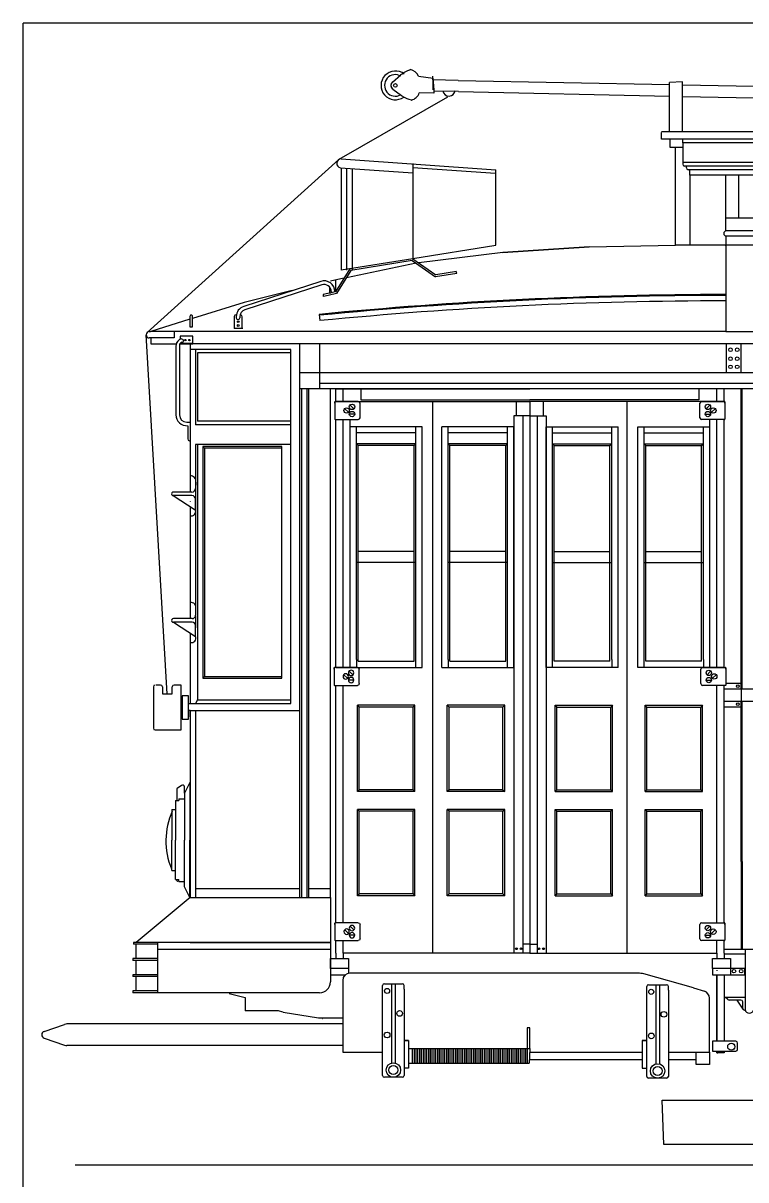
# Model space of a CAD drawing. Extents: x 0 to 750, y -2 to 474.
# Drawn here: x 0 to 100.5, y 313.1 to 474 of the extents above; entities that cross this region are included whole.
import ezdxf

# ---------------------------------------------------------------- set-up
doc = ezdxf.new("R2010")
doc.units = 0
doc.layers.get('0').update_dxf_attribs({"color": 1, "linetype": 'CONTINUOUS'})

# ---------------------------------------------------------------- blocks, each defined once
blk = doc.blocks.new('DBRACKET')
for p, q in [((-3.5, 0.25), (-3.5, 1)), ((-3.5, -1), (-3.5, 0.25)), ((-3.25, 1.25), (-0.25, 1.25)), ((-2.125, 0.75), (-2.625, 0.25)), ((-1.375, 0.25), (-1.875, -0.25)), ((-0.25, 1.25), (-0.0625, 1.25)), ((0, 1), (0, 1.1875)), ((0, 1.1875), (0, -1.1875)), ((-0.0625, -1.25), (-3.25, -1.25)), ((-2.75, -0.5), (-2, -0.5))]:
    blk.add_line(p, q)
for centre in [(-2.375, 0.5), (-1.625, 0), (-2.375, -0.5)]:
    blk.add_circle(centre, 0.375)
for centre, radius, start, end in [((-3.25, 1), 0.25, 90, 180), ((-0.0625, 1.1875), 0.0625, 0, 90), ((-3.25, -1), 0.25, 180, 270), ((-0.0625, -1.1875), 0.0625, 270, 0)]:
    blk.add_arc(centre, radius, start, end)

msp = doc.modelspace()

# ---------------------------------------------------------------- linework, layer by layer
for p, q in [((0, 0), (0, 474)), ((750, 474), (0, 474)), ((51.360581, 465.808926), (52.509751, 466.807752)), ((55.00514, 466.64471), (57.044331, 466.341887)), ((56.961333, 466.338664), (57.106355, 464.744466)), ((56.982956, 466.100964), (56.972988, 465.601064)), ((56.982956, 466.100964), (56.992924, 466.600865)), ((60.488727, 466.002567), (56.982956, 466.100964)), ((57.023357, 464.741243), (57.044331, 466.341887)), ((60.488727, 466.002567), (89.909618, 465.451142)), ((91.706345, 465.817051), (89.909618, 465.764718)), ((89.909618, 458.864754), (89.909618, 465.764718)), ((91.706345, 458.864754), (91.706345, 465.817051)), ((91.706345, 465.417467), (171.189734, 463.927739)), ((59, 463.6875), (43.925722, 455.031551)), ((51.398392, 464.835114), (52.621549, 463.9284)), ((57.096387, 464.244565), (55.096784, 464.284439)), ((57.106355, 464.744466), (57.096387, 464.244565)), ((60.566388, 464.492071), (57.102224, 464.537316)), ((60.566388, 464.492071), (89.909618, 463.850922)), ((91.706345, 463.811663), (171.152804, 462.075758)), ((303.487705, 458.864754), (88.761422, 458.864754)), ((88.761422, 457.854126), (88.761422, 458.806584)), ((303.487705, 457.864754), (88.761422, 457.864754)), ((89.965251, 456.692337), (89.965251, 457.822727)), ((91.737705, 457.364754), (91.737705, 457.860002)), ((91.737705, 457.364754), (91.737705, 454.614754)), ((108.737705, 457.364754), (91.737705, 457.364754)), ((91.715251, 456.692337), (89.965251, 456.692337)), ((90.737705, 443.114754), (90.737705, 456.692337)), ((43.925722, 455.031551), (17.24964, 430.985595)), ((44.150707, 453.867785), (54.182468, 453.167895)), ((44.237705, 455.114754), (65.737705, 453.614754)), ((44.237705, 453.861716), (44.237705, 439.614754)), ((44.987705, 453.80939), (44.987705, 439.614754)), ((54.175205, 454.489754), (54.175205, 454.427254)), ((54.175205, 454.489754), (54.175205, 441.239754)), ((54.178335, 453.920006), (65.702906, 453.115967)), ((91.737705, 454.614754), (91.737705, 454.364754)), ((108.737705, 454.614754), (91.737705, 454.614754)), ((108.737705, 454.114754), (91.987705, 454.114754)), ((92.237705, 453.864754), (92.237705, 454.114754)), ((45.737705, 453.757064), (45.737705, 439.614754)), ((65.737705, 443.114754), (65.737705, 453.614754)), ((108.737705, 453.614754), (92.487705, 453.614754)), ((92.737705, 452.864754), (92.737705, 453.599368)), ((92.737705, 452.864754), (92.737705, 443.114754)), ((108.737705, 452.864754), (92.737705, 452.864754)), ((97.737705, 445.114754), (97.737705, 452.84286)), ((97.737705, 445.114754), (97.737705, 452.763425)), ((99.487705, 452.84286), (99.487705, 446.864754)), ((108.737705, 446.864754), (97.703331, 446.864754)), ((108.737705, 445.114754), (97.703331, 445.114754)), ((97.737705, 444.364754), (97.737705, 431.114754)), ((108.737705, 444.364754), (97.737705, 444.364754)), ((54.175205, 441.239754), (65.737705, 443.114754)), ((78.737705, 442.864754), (66.737705, 442.114754)), ((66.737705, 442.114754), (78.737705, 442.864754)), ((97.737705, 443.114754), (90.737705, 443.114754)), ((108.737705, 443.114754), (97.714387, 443.114754)), ((54.183611, 441.233855), (44.237705, 439.614754)), ((54.12332, 440.970749), (45.580973, 439.580135)), ((54.12332, 440.970749), (57.346055, 438.70918)), ((54.183611, 441.233855), (57.406347, 438.972286)), ((66.737705, 442.114754), (55.01622, 440.649568)), ((45.425205, 439.802254), (43.425902, 436.615865)), ((45.580973, 439.580135), (43.58252, 436.3951)), ((54.655128, 440.597551), (44.950814, 438.575818)), ((60.256953, 439.436338), (57.406347, 438.972286)), ((60.300205, 439.177254), (60.237705, 439.427254)), ((41.393503, 438.074237), (30.677261, 434.59887)), ((44.611295, 438.505085), (42.737705, 438.114754)), ((43.504165, 436.740596), (43.504165, 438.205936)), ((60.297122, 439.189586), (57.346055, 438.70918)), ((37.416382, 436.784423), (30.737705, 435.114754)), ((41.547749, 437.598623), (30.831506, 434.123256)), ((41.737705, 436.239754), (41.737705, 435.989754)), ((43.425902, 436.615865), (41.744764, 436.233529)), ((43.58252, 436.3951), (41.800205, 435.989754)), ((42.613447, 436.46147), (42.747025, 436.46147)), ((42.631625, 436.46147), (42.631625, 437.246479)), ((42.8125, 436.46147), (42.84976, 436.46147)), ((42.85624, 436.647396), (42.85624, 436.575589)), ((43.35624, 436.647396), (43.35624, 436.575589)), ((30.737705, 435.114754), (23.55255, 432.903937)), ((23.203616, 433.226286), (23.203616, 431.760966)), ((23.55255, 431.760966), (23.55255, 433.226286)), ((29.361712, 433.176568), (29.361712, 431.53941)), ((29.674322, 433.426568), (29.611712, 433.426568)), ((29.639997, 433.172029), (29.639997, 433.016955)), ((30.139997, 433.172029), (30.139997, 433.016955)), ((30.222015, 433.400716), (30.170185, 433.400716)), ((30.472015, 431.53941), (30.472015, 433.150716)), ((41.189845, 433.486229), (41.274857, 432.615369)), ((23.203616, 432.796573), (17.737705, 431.114754)), ((23.203616, 431.760966), (23.55255, 431.760966)), ((30.472015, 431.53941), (29.361712, 431.53941)), ((30.536693, 431.53941), (30.472015, 431.53941)), ((20.050205, 380.677254), (17.1026, 430.626996)), ((17.549131, 431.100654), (17.727027, 431.100654)), ((21.018101, 430.206038), (17.549131, 430.206038)), ((97.737705, 431.114754), (17.737705, 431.114754)), ((17.737705, 430.206038), (17.737705, 429.364754)), ((21.018101, 431.100654), (21.018101, 430.206038)), ((21.855308, 430.473735), (21.855308, 429.988749)), ((23.585298, 430.473735), (21.855308, 430.473735)), ((23.585298, 429.476818), (23.585298, 430.473735)), ((97.737705, 431.114754), (138.737705, 431.114754)), ((17.737705, 429.364754), (21.290353, 429.364754)), ((21.253352, 429.153494), (21.253352, 419.497426)), ((23.596531, 429.3421), (21.742971, 429.3421)), ((21.753352, 429.153494), (21.753352, 419.497426)), ((21.77282, 429.364754), (23.237705, 429.364754)), ((21.889009, 429.476818), (23.585298, 429.476818)), ((23.237705, 429.364754), (23.237705, 408.770126)), ((41.237705, 429.364754), (23.237705, 429.364754)), ((37.237705, 428.614754), (23.237705, 428.614754)), ((23.987705, 428.614754), (23.987705, 418.114754)), ((37.237705, 428.114754), (24.237705, 428.114754)), ((24.237705, 428.114754), (24.237705, 418.614754)), ((37.237705, 423.114754), (37.237705, 428.614754)), ((38.487705, 423.114754), (38.487705, 429.364754)), ((41.237705, 425.364754), (38.487705, 425.364754)), ((37.237705, 379.364754), (37.237705, 423.114754)), ((37.237705, 382.864754), (37.237705, 423.114754)), ((41.237705, 423.114754), (38.487705, 423.114754)), ((38.487705, 352.364754), (38.487705, 423.114754)), ((38.737705, 352.364754), (38.737705, 423.114754)), ((39.487705, 352.364754), (39.487705, 423.114754)), ((39.737705, 352.364754), (39.737705, 423.114754)), ((42.737705, 352.364754), (42.737705, 423.114754)), ((43.487705, 423.114754), (70.487705, 423.114754)), ((43.487705, 421.364754), (43.487705, 423.114754)), ((44.487705, 421.364754), (44.487705, 423.114754)), ((46.987705, 423.114754), (46.987705, 421.614754)), ((46.987705, 421.614754), (70.487705, 421.614754)), ((97.487705, 423.114754), (70.487705, 423.114754)), ((93.987705, 421.614754), (70.487705, 421.614754)), ((93.987705, 423.114754), (93.987705, 421.614754)), ((96.487705, 421.364754), (96.487705, 423.114754)), ((97.487705, 421.364754), (97.487705, 423.114754)), ((43.362705, 421.114754), (43.362705, 421.302254)), ((43.362705, 421.302254), (43.362705, 418.927254)), ((43.612705, 421.364754), (43.425205, 421.364754)), ((43.487705, 421.364754), (70.487705, 421.364754)), ((46.612705, 421.364754), (43.612705, 421.364754)), ((44.737705, 420.364754), (45.237705, 419.864754)), ((45.487705, 420.864754), (45.987705, 420.364754)), ((46.862705, 420.364754), (46.862705, 421.114754)), ((46.862705, 419.114754), (46.862705, 420.364754)), ((56.987705, 344.614754), (56.987705, 421.364754)), ((68.612705, 419.364754), (68.612705, 421.364754)), ((70.487705, 421.364754), (70.487705, 344.614754)), ((70.487705, 421.364754), (70.487705, 344.614754)), ((97.487705, 421.364754), (70.487705, 421.364754)), ((72.362705, 419.364754), (72.362705, 421.364754)), ((83.987705, 344.614754), (83.987705, 421.364754)), ((94.112705, 420.364754), (94.112705, 421.114754)), ((94.112705, 419.114754), (94.112705, 420.364754)), ((94.362705, 421.364754), (97.362705, 421.364754)), ((95.487705, 420.864754), (94.987705, 420.364754)), ((96.237705, 420.364754), (95.737705, 419.864754)), ((97.362705, 421.364754), (97.550205, 421.364754)), ((97.612705, 421.302254), (97.612705, 418.927254)), ((97.612705, 421.114754), (97.612705, 421.302254)), ((22.753352, 418.497426), (23.18104, 418.497426)), ((37.237705, 418.614754), (24.237705, 418.614754)), ((43.425205, 418.864754), (46.612705, 418.864754)), ((43.487705, 384.364754), (43.487705, 418.864754)), ((44.487705, 384.364754), (44.487705, 418.864754)), ((46.112705, 419.614754), (45.362705, 419.614754)), ((45.487705, 384.364754), (45.487705, 418.864754)), ((70.487705, 419.364754), (68.237705, 419.364754)), ((68.237705, 419.364754), (68.237705, 344.614754)), ((69.487705, 419.364754), (69.487705, 344.614754)), ((70.487705, 419.364754), (72.737705, 419.364754)), ((71.487705, 419.364754), (71.487705, 344.614754)), ((72.737705, 419.364754), (72.737705, 344.614754)), ((97.550205, 418.864754), (94.362705, 418.864754)), ((94.862705, 419.614754), (95.612705, 419.614754)), ((95.487705, 384.364754), (95.487705, 418.864754)), ((96.487705, 384.364754), (96.487705, 418.864754)), ((97.487705, 384.364754), (97.487705, 418.864754)), ((22.887946, 418.003477), (22.887946, 416.165864)), ((37.237705, 418.114754), (23.987705, 418.114754)), ((55.487705, 417.864754), (45.487705, 417.864754)), ((45.487705, 384.364754), (45.487705, 417.864754)), ((46.362705, 385.489754), (46.362705, 417.864754)), ((54.612705, 416.989754), (46.362705, 416.989754)), ((54.612705, 384.364754), (54.612705, 417.864754)), ((55.487705, 384.364754), (55.487705, 417.864754)), ((58.237705, 384.364754), (58.237705, 417.864754)), ((68.237705, 417.864754), (58.237705, 417.864754)), ((58.237705, 384.364754), (58.237705, 417.864754)), ((59.112705, 385.489754), (59.112705, 417.864754)), ((67.362705, 416.989754), (59.112705, 416.989754)), ((67.362705, 384.364754), (67.362705, 417.864754)), ((68.237705, 384.364754), (68.237705, 417.864754)), ((72.737705, 384.364754), (72.737705, 417.864754)), ((72.737705, 417.864754), (82.737705, 417.864754)), ((73.612705, 384.364754), (73.612705, 417.864754)), ((73.612705, 416.989754), (81.862705, 416.989754)), ((81.862705, 385.489754), (81.862705, 417.864754)), ((82.737705, 384.364754), (82.737705, 417.864754)), ((82.737705, 384.364754), (82.737705, 417.864754)), ((85.487705, 384.364754), (85.487705, 417.864754)), ((85.487705, 417.864754), (95.487705, 417.864754)), ((86.362705, 384.364754), (86.362705, 417.864754)), ((86.362705, 416.989754), (94.612705, 416.989754)), ((94.612705, 385.489754), (94.612705, 417.864754)), ((95.487705, 384.364754), (95.487705, 417.864754)), ((23.137946, 415.915864), (23.246966, 415.915864)), ((23.987705, 415.364754), (23.987705, 391.658744)), ((37.237705, 415.364754), (23.987705, 415.364754)), ((24.237705, 415.364754), (24.237705, 379.864754)), ((46.612705, 415.239754), (46.362705, 415.489754)), ((54.612705, 415.489754), (46.362705, 415.489754)), ((54.362705, 415.239754), (46.612705, 415.239754)), ((46.612705, 385.239754), (46.612705, 415.239754)), ((54.362705, 415.239754), (54.612705, 415.489754)), ((54.362705, 385.239754), (54.362705, 415.239754)), ((59.362705, 415.239754), (59.112705, 415.489754)), ((67.362705, 415.489754), (59.112705, 415.489754)), ((67.112705, 415.239754), (59.362705, 415.239754)), ((59.362705, 385.239754), (59.362705, 415.239754)), ((67.112705, 415.239754), (67.362705, 415.489754)), ((67.112705, 385.239754), (67.112705, 415.239754)), ((73.612705, 415.489754), (81.862705, 415.489754)), ((73.862705, 415.239754), (73.612705, 415.489754)), ((73.862705, 385.239754), (73.862705, 415.239754)), ((73.862705, 415.239754), (81.612705, 415.239754)), ((81.612705, 415.239754), (81.862705, 415.489754)), ((81.612705, 385.239754), (81.612705, 415.239754)), ((86.362705, 415.489754), (94.612705, 415.489754)), ((86.612705, 415.239754), (86.362705, 415.489754)), ((86.612705, 385.239754), (86.612705, 415.239754)), ((86.612705, 415.239754), (94.362705, 415.239754)), ((94.362705, 415.239754), (94.612705, 415.489754)), ((94.362705, 385.239754), (94.362705, 415.239754)), ((24.987705, 415.114754), (25.237705, 414.864754)), ((35.987705, 415.114754), (24.987705, 415.114754)), ((24.987705, 415.114754), (24.987705, 382.864754)), ((35.987705, 414.864754), (25.237705, 414.864754)), ((25.237705, 414.864754), (25.237705, 383.114754)), ((35.987705, 382.864754), (35.987705, 415.114754)), ((23.478198, 408.770126), (20.886227, 408.770126)), ((23.961444, 409.152623), (23.980013, 407.508453)), ((23.998582, 410.130238), (23.980013, 409.19706)), ((23.480013, 408.270126), (20.886227, 408.270126)), ((20.886227, 408.270126), (23.947951, 406.291944)), ((23.237705, 407.50221), (23.237705, 407.455937)), ((23.980013, 406.308654), (23.980013, 407.770126)), ((23.237705, 406.750835), (23.237705, 391.158744)), ((54.362705, 400.489754), (46.612705, 400.489754)), ((67.112705, 400.489754), (59.362705, 400.489754)), ((73.862705, 400.489754), (81.612705, 400.489754)), ((86.612705, 400.489754), (94.362705, 400.489754)), ((54.612705, 398.989754), (46.362705, 398.989754)), ((67.362705, 398.989754), (59.112705, 398.989754)), ((73.612705, 398.989754), (81.862705, 398.989754)), ((86.362705, 398.989754), (94.612705, 398.989754)), ((23.487705, 391.158744), (20.895734, 391.158744)), ((23.970951, 391.541241), (23.98952, 389.897071)), ((20.895734, 390.658744), (23.957459, 388.680562)), ((23.48952, 390.658744), (20.895734, 390.658744)), ((23.98952, 388.697272), (23.98952, 390.158744)), ((23.237705, 389.145595), (23.237705, 379.364754)), ((46.362705, 385.489754), (46.362705, 384.364754)), ((46.612705, 385.239754), (54.362705, 385.239754)), ((59.112705, 385.489754), (59.112705, 384.364754)), ((59.362705, 385.239754), (67.112705, 385.239754)), ((81.612705, 385.239754), (73.862705, 385.239754)), ((81.862705, 385.489754), (81.862705, 384.364754)), ((94.362705, 385.239754), (86.612705, 385.239754)), ((94.612705, 385.489754), (94.612705, 384.364754)), ((25.237705, 383.114754), (24.987705, 382.864754)), ((25.237705, 383.114754), (35.987705, 383.114754)), ((43.487705, 384.364754), (55.487705, 384.364754)), ((45.487705, 384.364754), (46.362705, 384.364754)), ((46.362705, 384.364754), (55.487705, 384.364754)), ((46.362705, 384.364754), (47.737705, 384.364754)), ((46.362705, 384.364754), (46.362705, 384.364754)), ((46.362705, 384.364754), (46.362705, 384.364754)), ((46.362705, 384.364754), (46.362705, 384.364754)), ((46.362705, 384.364754), (46.362705, 384.364754)), ((46.362705, 384.364754), (46.362705, 384.364754)), ((58.237705, 384.364754), (59.112705, 384.364754)), ((58.237705, 384.364754), (68.237705, 384.364754)), ((59.112705, 384.364754), (68.237705, 384.364754)), ((59.112705, 384.364754), (60.487705, 384.364754)), ((59.112705, 384.364754), (59.112705, 384.364754)), ((59.112705, 384.364754), (59.112705, 384.364754)), ((59.112705, 384.364754), (59.112705, 384.364754)), ((59.112705, 384.364754), (59.112705, 384.364754)), ((59.112705, 384.364754), (59.112705, 384.364754)), ((82.737705, 384.364754), (72.737705, 384.364754)), ((81.862705, 384.364754), (72.737705, 384.364754)), ((81.862705, 384.364754), (80.487705, 384.364754)), ((81.862705, 384.364754), (81.862705, 384.364754)), ((81.862705, 384.364754), (81.862705, 384.364754)), ((81.862705, 384.364754), (81.862705, 384.364754)), ((81.862705, 384.364754), (81.862705, 384.364754)), ((81.862705, 384.364754), (81.862705, 384.364754)), ((82.737705, 384.364754), (81.862705, 384.364754)), ((94.612705, 384.364754), (85.487705, 384.364754)), ((97.487705, 384.364754), (85.487705, 384.364754)), ((94.612705, 384.364754), (93.237705, 384.364754)), ((94.612705, 384.364754), (94.612705, 384.364754)), ((94.612705, 384.364754), (94.612705, 384.364754)), ((94.612705, 384.364754), (94.612705, 384.364754)), ((94.612705, 384.364754), (94.612705, 384.364754)), ((94.612705, 384.364754), (94.612705, 384.364754)), ((95.487705, 384.364754), (94.612705, 384.364754)), ((18.112705, 381.677254), (18.112705, 375.927254)), ((19.112705, 381.927254), (18.487705, 381.927254)), ((19.362705, 381.677254), (19.362705, 380.677254)), ((20.737705, 380.677254), (20.737705, 381.677254)), ((21.987705, 381.927254), (20.987705, 381.927254)), ((21.987705, 375.677254), (21.987705, 381.927254)), ((24.987705, 382.864754), (35.987705, 382.864754)), ((43.487705, 348.864754), (43.487705, 381.864754)), ((44.487705, 348.864754), (44.487705, 381.864754)), ((96.487705, 348.864754), (96.487705, 381.864754)), ((97.487705, 348.864754), (97.487705, 381.864754)), ((19.362705, 380.677254), (20.737705, 380.677254)), ((22.112705, 380.427254), (22.112705, 377.177254)), ((22.987705, 380.427254), (22.112705, 380.427254)), ((22.987705, 378.802254), (22.987705, 380.427254)), ((24.237705, 379.864754), (23.987705, 379.364754)), ((24.237705, 379.864754), (37.237705, 379.864754)), ((22.112705, 379.677254), (21.987705, 379.677254)), ((22.987705, 379.364754), (23.237705, 379.364754)), ((22.987705, 377.177254), (22.987705, 378.802254)), ((22.987705, 378.489754), (22.987705, 377.489754)), ((23.237705, 378.364754), (22.987705, 378.364754)), ((23.237705, 379.364754), (23.987705, 379.364754)), ((23.237705, 378.364754), (23.237705, 352.364754)), ((23.237705, 378.364754), (38.487705, 378.364754)), ((23.987705, 379.364754), (37.237705, 379.364754)), ((23.987705, 378.364754), (23.987705, 352.364754)), ((54.487705, 379.114754), (46.487705, 379.114754)), ((46.487705, 367.114754), (46.487705, 379.114754)), ((46.487705, 379.114754), (46.737705, 378.864754)), ((54.237705, 378.864754), (46.737705, 378.864754)), ((46.737705, 367.364754), (46.737705, 378.864754)), ((54.237705, 378.864754), (54.487705, 379.114754)), ((54.237705, 367.364754), (54.237705, 378.864754)), ((54.487705, 367.114754), (54.487705, 379.114754)), ((66.987705, 379.114754), (58.987705, 379.114754)), ((58.987705, 367.114754), (58.987705, 379.114754)), ((58.987705, 379.114754), (59.237705, 378.864754)), ((66.737705, 378.864754), (59.237705, 378.864754)), ((59.237705, 367.364754), (59.237705, 378.864754)), ((66.987705, 379.114754), (66.737705, 378.864754)), ((66.737705, 367.364754), (66.737705, 378.864754)), ((66.987705, 367.114754), (66.987705, 379.114754)), ((73.987705, 379.114754), (74.237705, 378.864754)), ((73.987705, 367.114754), (73.987705, 379.114754)), ((73.987705, 379.114754), (81.987705, 379.114754)), ((74.237705, 367.364754), (74.237705, 378.864754)), ((74.237705, 378.864754), (81.737705, 378.864754)), ((81.987705, 379.114754), (81.737705, 378.864754)), ((81.737705, 367.364754), (81.737705, 378.864754)), ((81.987705, 367.114754), (81.987705, 379.114754)), ((86.737705, 378.864754), (86.487705, 379.114754)), ((86.487705, 367.114754), (86.487705, 379.114754)), ((86.487705, 379.114754), (94.487705, 379.114754)), ((86.737705, 367.364754), (86.737705, 378.864754)), ((86.737705, 378.864754), (94.237705, 378.864754)), ((94.487705, 379.114754), (94.237705, 378.864754)), ((94.237705, 367.364754), (94.237705, 378.864754)), ((94.487705, 367.114754), (94.487705, 379.114754)), ((22.112705, 377.677254), (21.987705, 377.677254)), ((22.112705, 377.177254), (22.987705, 377.177254)), ((18.362705, 375.677254), (21.987705, 375.677254)), ((21.362705, 367.424985), (21.362705, 365.864754)), ((22.031034, 367.961516), (21.41562, 367.527106)), ((23.175205, 368.364754), (22.425205, 366.864754)), ((22.425205, 366.864754), (22.425205, 367.757274)), ((23.175205, 368.364754), (23.175205, 366.864754)), ((23.237705, 368.364754), (23.175205, 368.364754)), ((23.175205, 368.364754), (23.175205, 360.364754)), ((23.237705, 368.364754), (23.237705, 360.364754)), ((46.737705, 367.364754), (46.487705, 367.114754)), ((54.487705, 367.114754), (46.487705, 367.114754)), ((54.237705, 367.364754), (46.737705, 367.364754)), ((54.237705, 367.364754), (54.487705, 367.114754)), ((59.237705, 367.364754), (58.987705, 367.114754)), ((66.987705, 367.114754), (58.987705, 367.114754)), ((66.737705, 367.364754), (59.237705, 367.364754)), ((66.737705, 367.364754), (66.987705, 367.114754)), ((74.237705, 367.364754), (73.987705, 367.114754)), ((73.987705, 367.114754), (81.987705, 367.114754)), ((74.237705, 367.364754), (81.737705, 367.364754)), ((81.737705, 367.364754), (81.987705, 367.114754)), ((86.737705, 367.364754), (86.487705, 367.114754)), ((86.487705, 367.114754), (94.487705, 367.114754)), ((86.737705, 367.364754), (94.237705, 367.364754)), ((94.237705, 367.364754), (94.487705, 367.114754)), ((21.175205, 365.864754), (21.675205, 365.864754)), ((21.175205, 365.864754), (21.175205, 360.364754)), ((21.675205, 366.114754), (22.425205, 366.114754)), ((21.675205, 366.114754), (21.675205, 365.864754)), ((22.425205, 366.864754), (22.425205, 360.364754)), ((20.675205, 364.614754), (21.175205, 364.614754)), ((20.675205, 364.614754), (20.675205, 360.364754)), ((54.487705, 364.614754), (46.487705, 364.614754)), ((46.487705, 352.614754), (46.487705, 364.614754)), ((46.737705, 364.364754), (46.487705, 364.614754)), ((54.237705, 364.364754), (46.737705, 364.364754)), ((46.737705, 352.864754), (46.737705, 364.364754)), ((54.237705, 364.364754), (54.487705, 364.614754)), ((54.237705, 352.864754), (54.237705, 364.364754)), ((54.487705, 352.614754), (54.487705, 364.614754)), ((66.987705, 364.614754), (58.987705, 364.614754)), ((58.987705, 352.614754), (58.987705, 364.614754)), ((59.237705, 364.364754), (58.987705, 364.614754)), ((66.737705, 364.364754), (59.237705, 364.364754)), ((59.237705, 352.864754), (59.237705, 364.364754)), ((66.737705, 364.364754), (66.987705, 364.614754)), ((66.737705, 352.864754), (66.737705, 364.364754)), ((66.987705, 352.614754), (66.987705, 364.614754)), ((74.237705, 364.364754), (73.987705, 364.614754)), ((73.987705, 352.614754), (73.987705, 364.614754)), ((73.987705, 364.614754), (81.987705, 364.614754)), ((74.237705, 352.864754), (74.237705, 364.364754)), ((74.237705, 364.364754), (81.737705, 364.364754)), ((81.737705, 364.364754), (81.987705, 364.614754)), ((81.737705, 352.864754), (81.737705, 364.364754)), ((81.987705, 352.614754), (81.987705, 364.614754)), ((86.737705, 364.364754), (86.487705, 364.614754)), ((86.487705, 352.614754), (86.487705, 364.614754)), ((86.487705, 364.614754), (94.487705, 364.614754)), ((86.737705, 352.864754), (86.737705, 364.364754)), ((86.737705, 364.364754), (94.237705, 364.364754)), ((94.237705, 364.364754), (94.487705, 364.614754)), ((94.237705, 352.864754), (94.237705, 364.364754)), ((94.487705, 352.614754), (94.487705, 364.614754)), ((20.675205, 356.114754), (20.675205, 360.364754)), ((21.175205, 354.864754), (21.175205, 360.364754)), ((22.425205, 353.864754), (22.425205, 360.364754)), ((23.175205, 352.364754), (23.175205, 360.364754)), ((23.237705, 352.364754), (23.237705, 360.364754)), ((99.862705, 357.364754), (99.862705, 345.114754)), ((99.987705, 357.364754), (99.987705, 345.114754)), ((20.675205, 356.114754), (21.175205, 356.114754)), ((21.175205, 354.864754), (21.675205, 354.864754)), ((21.675205, 354.614754), (21.675205, 354.864754)), ((21.675205, 354.614754), (22.425205, 354.614754)), ((23.175205, 352.364754), (22.425205, 353.864754)), ((23.175205, 352.364754), (23.175205, 353.864754)), ((23.987705, 353.614754), (38.487705, 353.614754)), ((39.737705, 353.614754), (42.737705, 353.614754)), ((46.737705, 352.864754), (46.487705, 352.614754)), ((54.487705, 352.614754), (46.487705, 352.614754)), ((54.237705, 352.864754), (46.737705, 352.864754)), ((54.237705, 352.864754), (54.487705, 352.614754)), ((59.237705, 352.864754), (58.987705, 352.614754)), ((66.987705, 352.614754), (58.987705, 352.614754)), ((66.737705, 352.864754), (59.237705, 352.864754)), ((66.737705, 352.864754), (66.987705, 352.614754)), ((74.237705, 352.864754), (73.987705, 352.614754)), ((73.987705, 352.614754), (81.987705, 352.614754)), ((74.237705, 352.864754), (81.737705, 352.864754)), ((81.737705, 352.864754), (81.987705, 352.614754)), ((86.737705, 352.864754), (86.487705, 352.614754)), ((86.487705, 352.614754), (94.487705, 352.614754)), ((86.737705, 352.864754), (94.237705, 352.864754)), ((94.237705, 352.864754), (94.487705, 352.614754)), ((23.237705, 352.364754), (15.737705, 346.114754)), ((23.237705, 352.364754), (23.175205, 352.364754)), ((23.237705, 352.364754), (42.737705, 352.364754)), ((42.737705, 352.364754), (42.737705, 340.614754)), ((15.362705, 346.114754), (15.362705, 345.864754)), ((18.737705, 346.114754), (15.362705, 346.114754)), ((18.737705, 339.114754), (18.737705, 346.114754)), ((42.737705, 346.114754), (18.737705, 346.114754)), ((23.237705, 346.114754), (42.737705, 346.114754)), ((43.487705, 344.614754), (43.487705, 346.364754)), ((44.487705, 344.614754), (44.487705, 346.364754)), ((96.487705, 344.614754), (96.487705, 346.364754)), ((97.487705, 344.614754), (97.487705, 346.364754)), ((18.737705, 345.864754), (15.362705, 345.864754)), ((18.737705, 345.864754), (15.612705, 345.864754)), ((15.737705, 343.864754), (15.737705, 345.864754)), ((42.737705, 345.114754), (18.737705, 345.114754)), ((43.487705, 344.614754), (43.487705, 343.864754)), ((70.487705, 344.614754), (44.487705, 344.614754)), ((44.487705, 344.614754), (44.487705, 343.864754)), ((70.487705, 345.864754), (69.487705, 345.864754)), ((70.487705, 345.864754), (71.487705, 345.864754)), ((70.487705, 344.614754), (96.487705, 344.614754)), ((96.487705, 344.614754), (96.487705, 343.864754)), ((108.737705, 345.114754), (97.487705, 345.114754)), ((97.487705, 344.614754), (97.487705, 343.864754)), ((97.487705, 344.551481), (100.415942, 344.551481)), ((143.737705, 345.114754), (97.987705, 345.114754)), ((100.415942, 345.075544), (100.415942, 336.698446)), ((15.237705, 343.864754), (15.237705, 343.614754)), ((18.737705, 343.864754), (15.237705, 343.864754)), ((18.737705, 343.614754), (15.237705, 343.614754)), ((15.737705, 341.614754), (15.737705, 343.614754)), ((42.737705, 343.864754), (45.237705, 343.864754)), ((42.737705, 342.489754), (42.737705, 343.864754)), ((45.237705, 343.864754), (45.237705, 342.489754)), ((95.862705, 343.864754), (98.362705, 343.864754)), ((95.862705, 342.489754), (95.862705, 343.864754)), ((98.362705, 343.864754), (98.362705, 342.489754)), ((15.237705, 341.614754), (15.237705, 341.364754)), ((18.737705, 341.614754), (15.237705, 341.614754)), ((18.737705, 341.364754), (15.237705, 341.364754)), ((15.737705, 339.364754), (15.737705, 341.364754)), ((45.237705, 342.489754), (42.737705, 342.489754)), ((42.737705, 342.489754), (42.737705, 341.614754)), ((42.737705, 341.614754), (44.862705, 341.614754)), ((45.237705, 342.489754), (45.237705, 341.864754)), ((85.510958, 341.838926), (45.441415, 341.838926)), ((93.2476, 339.79504), (86.317143, 341.728574)), ((95.862705, 342.489754), (95.862705, 341.614754)), ((98.362705, 342.489754), (95.862705, 342.489754)), ((95.862705, 341.614754), (97.612705, 341.614754)), ((96.487705, 342.239754), (96.487705, 342.166205)), ((96.487705, 341.614754), (96.487705, 332.364754)), ((96.487705, 333.364754), (96.487705, 341.614754)), ((97.487705, 341.614754), (97.487705, 332.364754)), ((97.612705, 341.614754), (100.362705, 341.614754)), ((98.362705, 342.489754), (98.362705, 341.614754)), ((100.362705, 342.489754), (98.362705, 342.489754)), ((98.362705, 342.489754), (98.362705, 341.864754)), ((100.362705, 341.614754), (100.362705, 342.489754)), ((44.441415, 340.838926), (44.441415, 330.838926)), ((44.441415, 340.838926), (44.441415, 330.838926)), ((49.987705, 339.614754), (49.987705, 340.114754)), ((49.987705, 327.614754), (49.987705, 339.614754)), ((50.237705, 340.364754), (52.737705, 340.364754)), ((51.237705, 340.364754), (51.237705, 329.341035)), ((51.737705, 340.364754), (51.737705, 329.364754)), ((52.987705, 339.614754), (52.987705, 340.114754)), ((52.987705, 339.614754), (52.987705, 327.614754)), ((86.737705, 339.489754), (86.737705, 339.989754)), ((86.987705, 340.239754), (89.487705, 340.239754)), ((87.987705, 340.239754), (87.987705, 329.216035)), ((88.487705, 340.239754), (88.487705, 329.239754)), ((89.737705, 339.489754), (89.737705, 339.989754)), ((93.2476, 339.79504), (94.742361, 339.32333)), ((15.237705, 339.364754), (15.237705, 339.114754)), ((18.737705, 339.364754), (15.237705, 339.364754)), ((18.737705, 339.114754), (15.237705, 339.114754)), ((41.237705, 339.114754), (18.737705, 339.114754)), ((28.674016, 338.997405), (30.886115, 338.448185)), ((30.886115, 338.448185), (30.886115, 336.614754)), ((86.737705, 327.489754), (86.737705, 339.489754)), ((89.737705, 339.489754), (89.737705, 327.489754)), ((95.395403, 338.524757), (95.429319, 338.524757)), ((95.441415, 336.905392), (95.441415, 338.369689)), ((97.487705, 338.524757), (100.415942, 338.524757)), ((98.026303, 338.165768), (97.701858, 338.477281)), ((99.833875, 338.096102), (98.199449, 338.096102)), ((100.122918, 336.814291), (99.328038, 338.064227)), ((35.510103, 336.614754), (30.886115, 336.614754)), ((36.149385, 336.43438), (35.462673, 336.608733)), ((36.149385, 336.43438), (41.067064, 335.614754)), ((95.441415, 337.710505), (95.441415, 337.710505)), ((95.441415, 330.838926), (95.441415, 336.905392)), ((100.083875, 336.948446), (100.083875, 337.846102)), ((100.333875, 336.698446), (100.415942, 336.698446)), ((2.919898, 333.749305), (5.763245, 334.72237)), ((44.441415, 334.77624), (6.087034, 334.77624)), ((41.067064, 335.614754), (44.441415, 335.614754)), ((41.589985, 335.527599), (41.641492, 335.519015)), ((70.112705, 334.239754), (70.112705, 330.614754)), ((70.487705, 334.239754), (70.112705, 334.239754)), ((70.487705, 331.338926), (70.487705, 334.239754)), ((96.487705, 332.364754), (96.487705, 333.364754)), ((2.919898, 332.803176), (5.763245, 331.830111)), ((44.441415, 331.77624), (6.087034, 331.77624)), ((53.612705, 332.489754), (52.987705, 332.489754)), ((53.112705, 332.489754), (53.612705, 332.489754)), ((53.612705, 332.489754), (53.612705, 328.614754)), ((86.112705, 332.489754), (86.737705, 332.489754)), ((86.112705, 332.489754), (86.112705, 328.614754)), ((86.612705, 332.489754), (86.112705, 332.489754)), ((99.112705, 332.364754), (95.862705, 332.364754)), ((95.862705, 332.364754), (95.862705, 330.989754)), ((99.362705, 331.239754), (99.362705, 332.114754)), ((44.441415, 330.838926), (49.987705, 330.838926)), ((53.612705, 331.338926), (70.487705, 331.338926)), ((54.112705, 331.364754), (54.112705, 329.338926)), ((54.362705, 331.364754), (54.362705, 329.338926)), ((54.612705, 331.364754), (54.612705, 329.338926)), ((54.862705, 331.364754), (54.862705, 329.338926)), ((55.112705, 331.364754), (55.112705, 329.338926)), ((55.362705, 331.364754), (55.362705, 329.338926)), ((55.612705, 331.364754), (55.612705, 329.338926)), ((55.862705, 331.364754), (55.862705, 329.338926)), ((56.112705, 331.364754), (56.112705, 329.338926)), ((56.362705, 331.364754), (56.362705, 329.338926)), ((56.612705, 331.364754), (56.612705, 329.338926)), ((56.862705, 331.364754), (56.862705, 329.338926)), ((57.112705, 331.364754), (57.112705, 329.338926)), ((57.362705, 331.364754), (57.362705, 329.338926)), ((57.612705, 331.364754), (57.612705, 329.338926)), ((57.862705, 331.364754), (57.862705, 329.338926)), ((58.112705, 331.364754), (58.112705, 329.338926)), ((58.362705, 331.364754), (58.362705, 329.338926)), ((58.612705, 331.364754), (58.612705, 329.338926)), ((58.862705, 331.364754), (58.862705, 329.338926)), ((59.112705, 331.364754), (59.112705, 329.338926)), ((59.362705, 331.364754), (59.362705, 329.338926)), ((59.612705, 331.364754), (59.612705, 329.338926)), ((59.862705, 331.364754), (59.862705, 329.338926)), ((60.112705, 331.364754), (60.112705, 329.338926)), ((60.362705, 331.364754), (60.362705, 329.338926)), ((60.612705, 331.364754), (60.612705, 329.338926)), ((60.862705, 331.364754), (60.862705, 329.338926)), ((61.112705, 331.364754), (61.112705, 329.338926)), ((61.362705, 331.364754), (61.362705, 329.338926)), ((61.612705, 331.364754), (61.612705, 329.338926)), ((61.862705, 331.364754), (61.862705, 329.338926)), ((62.112705, 331.364754), (62.112705, 329.338926)), ((62.362705, 331.364754), (62.362705, 329.338926)), ((62.612705, 331.364754), (62.612705, 329.338926)), ((62.862705, 331.364754), (62.862705, 329.338926)), ((63.112705, 331.364754), (63.112705, 329.338926)), ((63.362705, 331.364754), (63.362705, 329.338926)), ((63.612705, 331.364754), (63.612705, 329.338926)), ((63.862705, 331.364754), (63.862705, 329.338926)), ((64.112705, 331.364754), (64.112705, 329.338926)), ((64.362705, 331.364754), (64.362705, 329.338926)), ((64.612705, 331.364754), (64.612705, 329.338926)), ((64.862705, 331.364754), (64.862705, 329.338926)), ((65.112705, 331.364754), (65.112705, 329.338926)), ((65.362705, 331.364754), (65.362705, 329.338926)), ((65.612705, 331.364754), (65.612705, 329.338926)), ((65.862705, 331.364754), (65.862705, 329.338926)), ((66.112705, 331.364754), (66.112705, 329.338926)), ((66.362705, 331.364754), (66.362705, 329.338926)), ((66.612705, 331.364754), (66.612705, 329.338926)), ((66.862705, 331.364754), (66.862705, 329.338926)), ((67.112705, 331.364754), (67.112705, 329.338926)), ((67.362705, 331.364754), (67.362705, 329.338926)), ((67.612705, 331.364754), (67.612705, 329.338926)), ((67.862705, 331.364754), (67.862705, 329.338926)), ((68.112705, 331.364754), (68.112705, 329.338926)), ((68.362705, 331.364754), (68.362705, 329.338926)), ((68.612705, 331.364754), (68.612705, 329.338926)), ((68.862705, 331.364754), (68.862705, 329.338926)), ((69.112705, 331.364754), (69.112705, 329.338926)), ((69.362705, 331.364754), (69.362705, 329.338926)), ((69.612705, 331.364754), (69.612705, 329.338926)), ((69.862705, 331.364754), (69.862705, 329.338926)), ((70.112705, 331.364754), (70.112705, 329.338926)), ((70.487705, 331.338926), (70.362705, 329.338926)), ((70.456455, 330.838926), (86.112705, 330.838926)), ((89.737705, 330.838926), (95.441415, 330.838926)), ((93.612705, 329.114754), (93.612705, 330.864754)), ((95.441415, 330.838926), (95.441415, 329.114754)), ((95.862705, 330.989754), (99.112705, 330.989754)), ((96.487705, 330.989754), (96.487705, 330.739754)), ((96.487705, 330.739754), (96.487705, 330.989754)), ((96.487705, 330.739754), (96.612705, 330.739754)), ((97.487705, 330.739754), (96.612705, 330.739754)), ((97.487705, 330.989754), (97.487705, 330.739754)), ((53.612705, 328.614754), (52.987705, 328.614754)), ((53.612705, 329.338926), (70.362705, 329.338926)), ((70.393955, 329.838926), (86.112705, 329.838926)), ((86.112705, 328.614754), (86.737705, 328.614754)), ((89.737705, 329.838926), (93.612705, 329.838926)), ((95.441415, 329.114754), (93.612705, 329.114754)), ((52.737705, 327.364754), (50.237705, 327.364754)), ((89.487705, 327.239754), (86.987705, 327.239754)), ((88.862705, 324.177254), (224.862705, 324.177254)), ((89.112705, 317.989754), (88.862705, 324.177254)), ((224.862705, 317.989754), (89.112705, 317.989754)), ((15.237705, 315.114754), (7.237705, 315.114754)), ((13.346524, 315.114754), (12.991177, 315.114754)), ((107.237705, 315.114754), (15.237705, 315.114754))]:
    msp.add_line(p, q)
at = {"color": 1}
for p, q in [((41.237705, 429.364754), (41.237705, 423.114754)), ((108.737705, 429.364754), (41.237705, 429.364754)), ((97.819144, 425.364754), (97.819144, 429.364754)), ((99.862705, 425.364754), (99.862705, 429.364754)), ((108.737705, 425.364754), (41.237705, 425.364754)), ((108.737705, 423.864754), (41.237705, 423.864754)), ((108.737705, 423.114754), (41.237705, 423.114754)), ((97.487705, 421.364754), (97.487705, 423.114754)), ((99.862705, 381.364754), (99.862705, 423.114754)), ((99.987705, 381.364754), (99.987705, 423.114754)), ((97.487705, 384.364754), (97.487705, 418.864754)), ((97.487705, 357.364754), (97.487705, 381.864754)), ((108.737705, 381.364754), (97.487705, 381.364754)), ((99.862705, 382.114754), (97.737705, 382.114754)), ((99.862705, 381.364754), (99.862705, 379.614754)), ((108.737705, 379.614754), (97.487705, 379.614754)), ((99.862705, 378.864754), (97.487705, 378.864754)), ((99.862705, 357.364754), (99.862705, 379.614754)), ((99.987705, 357.364754), (99.987705, 379.614754))]:
    msp.add_line(p, q, dxfattribs=at)
for points in [[(52.394298, 466.701385, -0.037347), (52.704114, 466.961674, -0.072692), (53.789359, 467.525223, -0.002581), (53.851563, 467.546436, -0.059136)], [(52.498196, 464.025495, 0.037347), (52.827262, 463.790012, 0.072692), (53.952936, 463.312307, 0.002581), (54.016597, 463.295981, 0.059136)]]:
    msp.add_lwpolyline(points, format="xyb")
msp.add_lwpolyline([(78.737705, 442.864754), (90.737705, 443.114754)])
for centre, radius in [((51.770587, 465.337205), 0.25), ((29.922253, 432.470063), 0.129257), ((29.922253, 431.927182), 0.129257), ((22.551797, 429.907917), 0.101103), ((23.124716, 429.907917), 0.101103), ((44.987705, 420.114754), 0.375), ((45.737705, 420.614754), 0.375), ((45.737705, 419.614754), 0.375), ((95.237705, 420.614754), 0.375), ((95.237705, 419.614754), 0.375), ((95.987705, 420.114754), 0.375), ((21.487705, 354.739754), 0.125), ((68.612705, 345.239754), 0.125), ((69.237705, 345.239754), 0.125), ((71.737705, 345.239754), 0.125), ((72.362705, 345.239754), 0.125), ((98.862705, 342.114754), 0.25), ((99.862705, 342.114754), 0.25), ((50.612705, 339.364754), 0.353553), ((87.362705, 339.239754), 0.353553), ((52.362705, 336.239754), 0.395285), ((89.112705, 336.114754), 0.395285), ((50.612705, 333.239754), 0.395285), ((87.362705, 333.114754), 0.395285), ((98.487705, 331.614754), 0.5), ((51.487705, 328.364754), 1.007782), ((51.487705, 328.364754), 0.637377), ((88.237705, 328.239754), 1.007782), ((88.237705, 328.239754), 0.637377)]:
    msp.add_circle(centre, radius)
for centre, radius in [((98.381644, 428.562481), 0.25), ((99.319144, 428.562481), 0.25), ((98.381644, 427.312481), 0.25), ((98.381644, 426.187481), 0.25), ((99.319144, 427.312481), 0.25), ((99.319144, 426.187481), 0.25), ((99.381644, 381.749981), 0.1875), ((99.381644, 379.249981), 0.1875)]:
    msp.add_circle(centre, radius, dxfattribs=at)
for centre, radius, start, end in [((51.770587, 465.337205), 2, 51.683708, 306.031551), ((51.770587, 465.337205), 1.5, 58.698021, 299.017238), ((53.545166, 465.965714), 1.610143, 24.941904, 79.030211), ((51.770587, 465.337205), 0.625, 124.264291, 235.167562), ((51.770587, 465.337205), 0.625, 129.279516, 240.182787), ((53.588557, 464.848186), 1.610143, 285.416867, 339.505174), ((59.224006, 464.689151), 0.844216, 186.987732, 356.753102), ((44.237705, 454.488235), 0.626519, 90, 262.018174), ((91.987705, 454.364754), 0.25, 180, 270), ((92.487705, 453.864754), 0.25, 180, 270), ((97.835556, 444.739754), 0.387556, 104.624412, 255.375588), ((97.714387, 443.069134), 0.045621, 90, 270), ((41.85624, 436.647396), 1.5, 0, 107.968314), ((97.737705, -145.785581), 582.025335, 90, 95.575484), ((97.737705, -145.785581), 581.900335, 90, 95.575484), ((41.85624, 436.647396), 1, 0, 107.968314), ((43.106119, 436.548693), 0.256359, 180, 194.023502), ((31.139997, 433.172029), 1.5, 107.968314, 180), ((97.737705, -145.785581), 581.150335, 90, 95.575484), ((23.374959, 433.209981), 0.175472, 354.81779, 180), ((29.611712, 433.176568), 0.25, 90, 180), ((29.890228, 433.008175), 0.255691, 180, 356.980429), ((31.139997, 433.172029), 1, 107.968314, 180), ((30.222015, 433.150716), 0.25, 0, 90), ((17.549131, 430.653346), 0.447308, 90, 270), ((22.165552, 429.180437), 0.894397, 96.213496, 180), ((22.091215, 429.81141), 0.231226, 258.794228, 90), ((22.195665, 429.180437), 0.452694, 107.768665, 180), ((43.425205, 421.302254), 0.0625, 90, 180), ((46.612705, 421.114754), 0.25, 0, 90), ((94.362705, 421.114754), 0.25, 90, 180), ((97.550205, 421.302254), 0.0625, 0, 90), ((22.753352, 419.497426), 1.5, 180, 275.148037), ((22.753352, 419.497426), 1, 180, 270), ((43.425205, 418.927254), 0.0625, 180, 270), ((46.612705, 419.114754), 0.25, 270, 0), ((94.362705, 419.114754), 0.25, 180, 270), ((97.550205, 418.927254), 0.0625, 270, 0), ((23.137946, 416.165864), 0.25, 180, 270), ((23.314647, 410.316626), 0.708877, 344.755756, 97.779782), ((20.885397, 408.520126), 0.250001, 89.809839, 270.190161), ((23.478198, 409.270126), 0.5, 270, 0), ((23.480013, 407.770126), 0.5, 0, 90), ((23.401358, 406.047028), 0.598955, 253.480096, 24.136056), ((23.324154, 392.705244), 0.708877, 344.755756, 97.779782), ((20.894904, 390.908744), 0.250001, 89.809839, 270.190161), ((23.487705, 391.658744), 0.5, 270, 0), ((23.48952, 390.158744), 0.5, 0, 90), ((23.410866, 388.435646), 0.598955, 253.480096, 24.136056), ((18.362705, 381.677254), 0.25, 90, 180), ((19.112705, 381.677254), 0.25, 0, 90), ((20.987705, 381.677254), 0.25, 90, 180), ((18.362705, 375.927254), 0.25, 180, 270), ((21.487705, 367.424985), 0.125, 125.217593, 180), ((22.175205, 367.757274), 0.25, 0, 125.217593), ((30.117513, 360.217218), 10.255869, 156.146084, 202.063569), ((45.441415, 340.838926), 1, 90, 180), ((85.510958, 338.838926), 3, 74.411387, 90), ((41.237705, 340.614754), 1.5, 270, 0), ((50.237705, 340.114754), 0.25, 90, 180), ((52.737705, 340.114754), 0.25, 0, 90), ((86.987705, 339.989754), 0.25, 90, 180), ((89.487705, 339.989754), 0.25, 0, 90), ((94.441415, 338.369689), 1, 0, 72.485575), ((98.199449, 338.346102), 0.25, 226.164914, 270), ((99.833875, 337.846102), 0.25, 0, 90), ((100.333875, 336.948446), 0.25, 180, 270), ((101.007496, 336.906871), 0.625, 193.042825, 346.957175), ((6.087034, 333.77624), 1, 90, 108.892234), ((3.081793, 333.27624), 0.5, 108.892234, 251.107766), ((6.087034, 332.77624), 1, 251.107766, 270), ((99.112705, 332.114754), 0.25, 0, 90), ((99.112705, 331.239754), 0.25, 270, 0), ((50.237705, 327.614754), 0.25, 180, 270), ((52.737705, 327.614754), 0.25, 270, 0), ((86.987705, 327.489754), 0.25, 180, 270), ((89.487705, 327.489754), 0.25, 270, 0)]:
    msp.add_arc(centre, radius, start, end)

# ---------------------------------------------------------------- block references
at = {"xscale": -1}
for p in [(43.237705, 383.114754), (43.362705, 347.614754)]:
    msp.add_blockref('DBRACKET', p, dxfattribs=at)
for p in [(97.737705, 383.114754), (97.612705, 347.614754)]:
    msp.add_blockref('DBRACKET', p)

doc.saveas('drawing.dxf')
